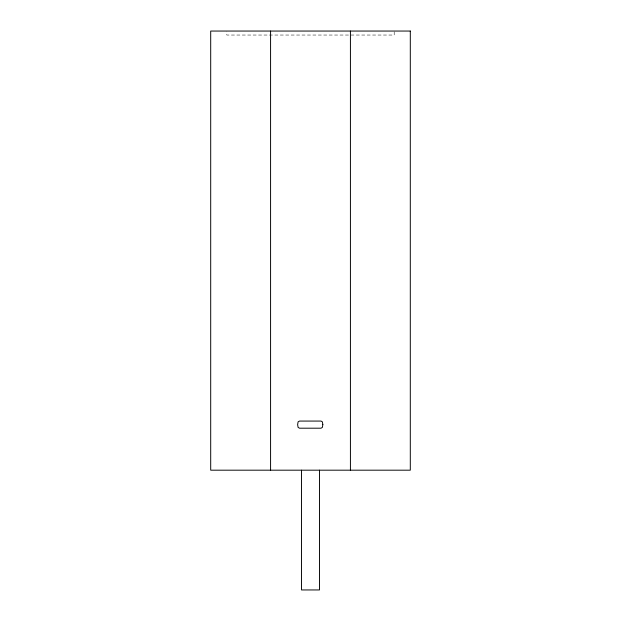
<?xml version="1.0" encoding="UTF-8"?>
<svg xmlns="http://www.w3.org/2000/svg" width="621" height="621" viewBox="0 0 621 621"><rect width="100%" height="100%" fill="white"/><g stroke="black" fill="none" stroke-linecap="round" stroke-linejoin="round"><path stroke-width="0.47" stroke-dasharray="3.1 2.33" d="M394.195 31.85L394.195 35.04L226.805 35.04L226.805 31.85"/><path stroke-width="0.93" d="M350.423 31.05L350.423 470.182M319.481 470.182L319.481 589.95L301.519 589.95L301.519 470.182M270.577 31.05L270.577 470.182M322.835 424.609L322.369 427.411L321.026 428.195L299.485 428.195L298.096 427.388L297.63 424.609L298.096 421.853L299.485 421.069L321.026 421.069L322.346 421.822L322.835 424.609M410.302 31.05L210.698 31.05L210.698 470.182L410.302 470.182L410.302 31.05"/></g></svg>
